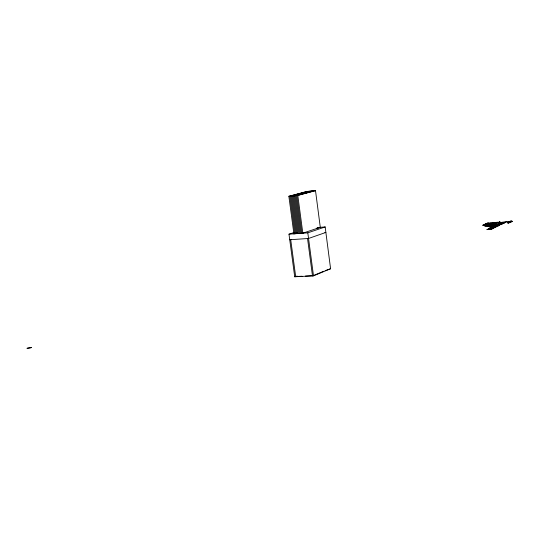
<?xml version="1.0" encoding="UTF-8"?>
<svg xmlns="http://www.w3.org/2000/svg" width="539" height="539" viewBox="0 0 539 539"><rect width="100%" height="100%" fill="white"/><g stroke="black" fill="none" stroke-linecap="round" stroke-linejoin="round"><path stroke-width="0.81" d="M510.521 222.014L510.837 221.98M510.325 222.216C508.971 221.65 507.859 223.146 509.18 222.789M509.833 222.129L510.177 222.54L510.009 221.798M510.11 221.684L512.05 221.617L510.372 221.852L510.676 221.677L510.069 221.259L511.383 221.664A2.843 0.337 -6.3 0 0 511.78 221.657L511.74 221.226A2.843 0.337 -6.3 0 1 511.343 221.239L510.608 221.354L511.666 221.233M511.956 221.664L512.003 221.192L509.537 221.516L509.584 221.947M509.348 222.129L509.51 222.62L509.611 222.095M509.874 222.439L509.907 221.974C507.563 221.509 512.218 223.18 510.163 221.212L512.003 221.192M509.119 222.277L508.931 221.812L510.534 221.664L510.581 222.095L510.628 221.246M509.699 221.657L509.874 222.56M510.271 222.048L507.94 222.29L510.581 222.095M508.149 222.189L508.196 222.62L510.386 222.432M508.931 221.812L509.059 222.203L508.52 222.331M509.537 221.516L510.352 221.381M508.068 222.681L507.623 222.883M510.312 221.644L510.534 221.664M491.042 228.954L489.163 229.506L492.201 228.395L490.328 228.94M491.487 228.859L493.353 228.32L490.322 229.425L492.195 228.88M495.011 227.465L493.583 228.159L489.109 228.462L490.551 227.768L495.179 227.384L496.594 226.703M498.164 225.942C495.098 227.195 491.622 226.872 488.664 228.401L489.304 228.448M499.72 225.187L498.326 225.861L493.731 226.245L492.309 226.926M505.825 222.236L504.477 222.89L499.653 223.139L505.98 222.156L507.32 221.509L501.176 222.412L501.802 222.452M488.732 229.109L486.852 229.661L489.897 228.549L488.024 229.095M489.176 229.014L491.049 228.475L488.004 229.58L489.884 229.035M493.892 226.164L501.263 224.44L496.857 224.743L493.448 226.111L494.081 226.151M498.562 223.928L499.936 223.267L504.315 222.964L502.954 223.624L498.124 223.874L500.125 223.254M490.908 227.674L490.268 227.633L492.336 226.993M492.505 226.912L491.864 226.865L493.919 226.232M495.651 225.403L495.018 225.356L498.407 224.002L502.799 223.698L501.425 224.365L496.574 224.615L498.595 223.988M490.901 225.888L491.278 225.706L487.957 226.09M499.545 221.778L499.882 222.115L499.586 221.724L499.532 222.196M499.848 221.684L499.781 222.149L499.673 221.704M495.065 224.17L491.319 225.949L487.115 226.232L490.894 224.46M495.314 224.13L491.11 226.131L484.804 226.562L489.068 224.561L495.415 224.083L499.538 222.122M496.304 222.573L497.409 222.391M493.293 224.089L493.663 223.907L490.375 224.291M494.937 223.308L495.307 223.133M497.618 222.29L493.704 224.143L489.547 224.433L493.488 222.58M492.033 223.51L492.403 223.335M487.519 224.662L482.648 225.282L487.701 224.574L489.102 223.921M489.985 223.503L484.972 224.204L483.564 224.864M489.169 224.514L493.34 222.56L499.72 222.129M486.063 224.763L486.387 224.608L484.824 224.851M487.654 224.022L487.963 223.874L486.421 224.103M488.536 223.604L488.853 223.463L487.303 223.692M485.147 224.13L490.153 223.429L491.541 222.775L487.431 223.065L486.037 223.712M507.583 222.452L508.203 222.324L507.873 222.412M323.663 271.272L312.499 275.907L307.547 238.534L308.086 238.346M325.152 270.652L330.589 268.745L325.165 226.946L318.461 227.445M294.382 232.39L288.978 234.175L294.718 276.776L313.496 275.86L330.589 268.745M294.718 276.776L296.241 276.157M297.218 276.109L295.702 276.729L290.71 239.693L291.255 239.505M507.94 222.513L507.927 222.944L508.021 222.257M510.783 221.556L510.467 221.623M509.092 222.378L509.955 222.398M288.978 234.175L307.803 232.828L325.165 226.946M303.821 232.578L301.827 233.252L296.807 195.542L314.533 190.752M317.424 228.01L319.317 227.377M296.901 233.077L294.894 233.744L289.861 196.183L307.722 191.392M294.786 233.798L297.09 233.03M293.802 233.872L296.106 233.104M310.632 191.116L292.832 195.906L297.858 233.535M311.609 191.028L293.822 195.819L298.849 233.461M312.58 190.934L294.82 195.724L299.839 233.394M313.557 190.846L295.817 195.63L300.836 233.32M297.811 195.448L315.51 190.665L320.287 227.303L302.824 233.178L297.811 195.448L288.87 196.27L293.91 233.818M288.87 196.27L306.752 191.48L315.51 190.665M308.692 191.298L290.851 196.088L295.884 233.677M309.662 191.21L291.842 196.001L296.868 233.603M509.564 221.664L509.934 221.542M507.927 222.802L508.971 222.748M509.24 222.378C514.294 221.28 504.073 223.604 509.591 222.58M509.712 221.536L510.777 221.468M508.836 221.987C509.557 221.933 508.068 222.722 509.166 222.412M510.271 221.792L508.56 221.994L508.634 222.89M510.649 221.785L511.713 221.664M509.988 221.502L510.568 221.509M508.412 222.742L509.166 222.708M508.412 222.304L508.115 221.96L508.162 222.391M510.15 221.953L510.824 221.893M316.811 228.058L318.401 227.936M302.366 232.693L304.818 232.511M324.896 232.491L325.879 232.424L308.551 238.467L289.733 239.761M492.734 222.937L497.133 222.519M491.992 223.281L496.17 222.978M485.646 223.894L486.468 223.84L485.363 224.029M491.17 223.672L495.348 223.362M509.793 222.6L510.177 222.54M490.342 224.056L494.532 223.752M508.594 222.29L508.924 222.317M489.432 225.154L493.677 224.837M487.93 225.854L492.215 225.531M296.241 276.507L302.116 276.224M305.472 276.056L313.024 275.692M508.432 222.028L510.231 221.718M307.803 232.828L313.496 275.86M510.831 221.246L510.878 221.67M509.638 221.468L509.651 222.129M490.652 225.268L488.974 225.551L490.652 225.268M492.114 224.574L490.443 224.857L492.114 224.574M494.485 223.523L491.204 223.901L494.485 223.523M484.932 224.406L484.507 224.601L486.171 224.318L484.932 224.406M487.397 223.261L486.973 223.456L488.63 223.173L487.397 223.261M31.572 347.52L29.396 348.309L26.95 348.335L29.126 347.547L31.572 347.52"/></g></svg>
